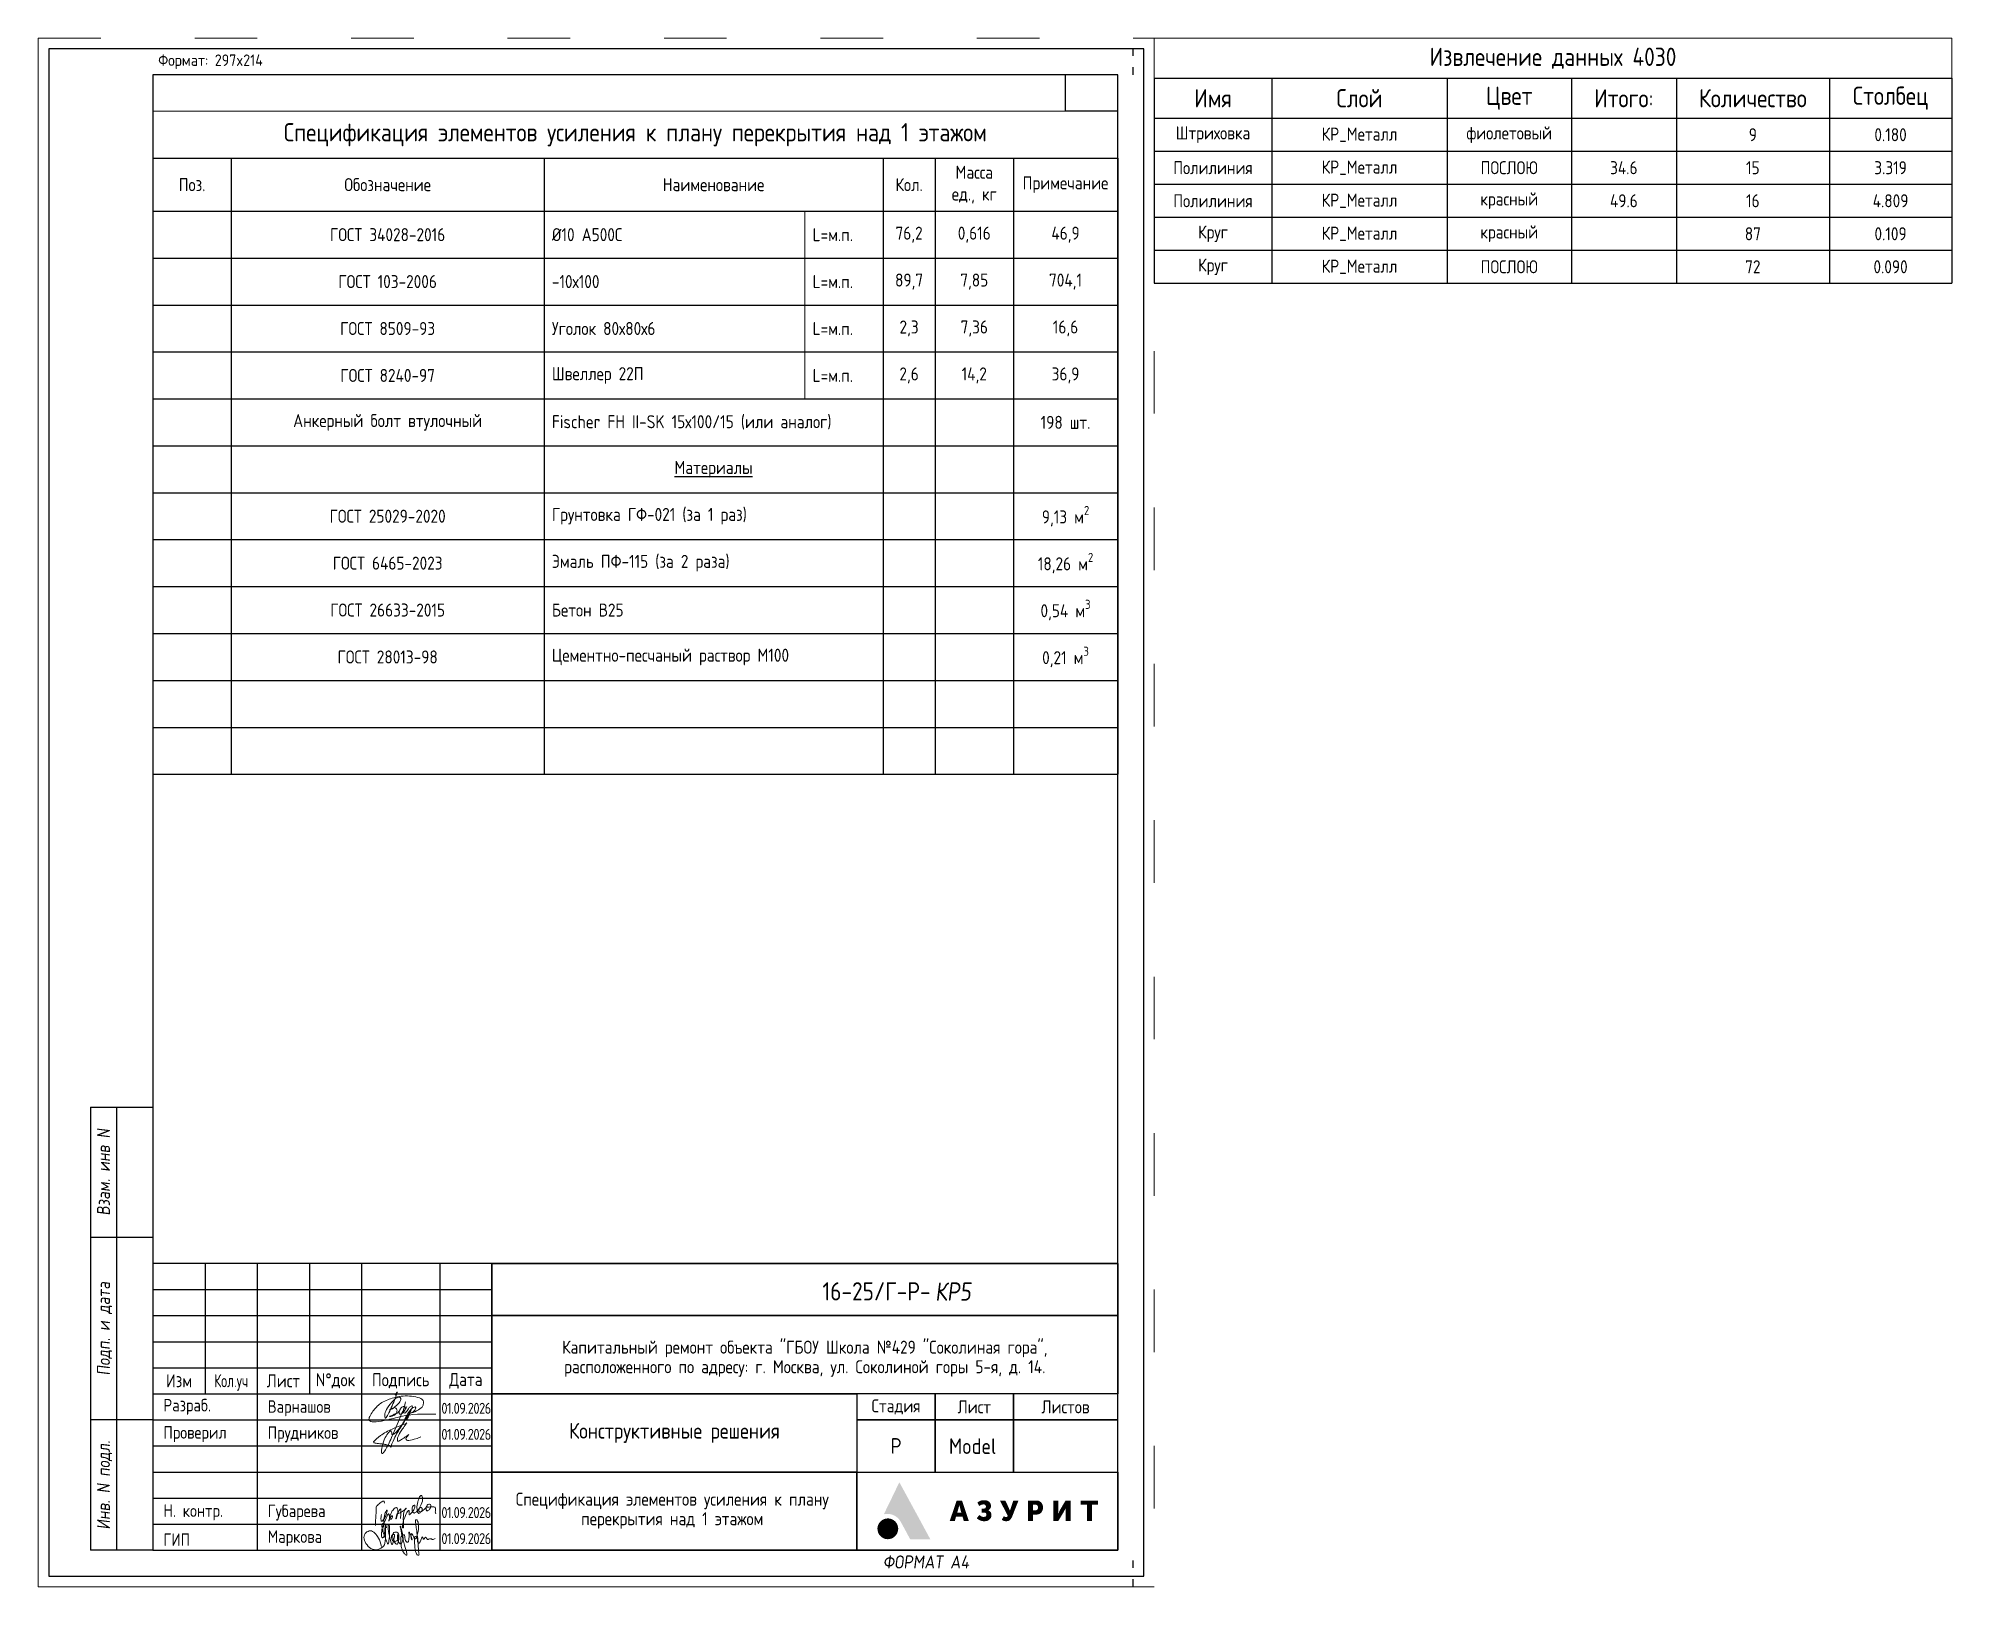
# Paper-space layout '7' of a CAD drawing. Header units: millimetres. Extents: x 0 to 367, y 0 to 297.
import ezdxf
from ezdxf.enums import TextEntityAlignment as Align

# ---------------------------------------------------------------- set-up
doc = ezdxf.new("R2010")
doc.units = ezdxf.units.MM
doc.linetypes.add('ACAD_ISO03W100', pattern=[30, 12, -18])
doc.layers.get('Defpoints').update_dxf_attribs({"lineweight": 0})
doc.layers.add('_NPLT_SIGN', color=5, linetype='Continuous', lineweight=5)
for name, color, linetype in [('_RAMKA', 7, 'Continuous'), ('_STAMP', 7, 'Continuous'), ('_TEXT', 7, 'Continuous'), ('КР_Основная', 7, 'Continuous')]:
    doc.layers.add(name, color=color, linetype=linetype)
doc.styles.add('ISOCPEUR', font='isocpeur.ttf', dxfattribs={"width": 0.85})
doc.styles.add('SIMPLEX', font='simplex.shx', dxfattribs={"width": 0.85})

# ---------------------------------------------------------------- blocks, each defined once
blk = doc.blocks.new('Логотип Азурит')
at = {"layer": '_STAMP', "linetype": 'Continuous', "true_color": 0x2a3756}
h = blk.add_hatch(color=159, dxfattribs=at)
h.dxf.hatch_style = 1
h.paths.add_polyline_path([(-39.4, 8.5), (-40.02, 9.65), (-40.61, 10.74), (-41.14, 11.7), (-41.62, 12.59), (-41.79, 12.89), (-41.86, 13.01), (-41.91, 12.94), (-41.99, 12.78), (-42.39, 11.96), (-42.77, 11.18), (-43.09, 10.5), (-43.47, 9.72), (-44.18, 8.26), (-44.5, 7.6), (-44.73, 7.14), (-44.85, 6.9), (-44.7, 6.93), (-44.51, 6.95), (-44.27, 6.97), (-44.09, 6.97), (-43.91, 6.96), (-43.74, 6.94), (-43.56, 6.91), (-43.39, 6.87), (-43.22, 6.81), (-43.05, 6.75), (-42.89, 6.68), (-42.73, 6.59), (-42.58, 6.5), (-42.43, 6.4), (-42.29, 6.29), (-42.15, 6.17), (-42.03, 6.04), (-41.91, 5.91), (-41.79, 5.77), (-41.72, 5.65), (-41.63, 5.5), (-41.3, 4.9), (-41.02, 4.39), (-40.57, 3.56), (-40.05, 2.59), (-39.78, 2.11), (-37.86, 2.11), (-36.5, 2.11), (-35.94, 2.12), (-36.48, 3.13), (-36.82, 3.75), (-37.16, 4.37), (-37.67, 5.33), (-38.2, 6.3), (-38.54, 6.93), (-38.87, 7.53)])
h = blk.add_hatch(color=159, dxfattribs=at)
h.dxf.hatch_style = 1
h.paths.add_polyline_path([(-29.3, 7.88), (-29.63, 8.84), (-29.86, 9.53), (-30.37, 9.54), (-30.87, 9.54), (-30.93, 9.38), (-31.26, 8.4), (-31.64, 7.27), (-31.97, 6.31), (-32.19, 5.64), (-32.05, 5.63), (-31.71, 5.62), (-31.23, 5.62), (-31.11, 6.03), (-30.99, 6.44), (-30.37, 6.44), (-29.75, 6.44), (-29.63, 6.03), (-29.52, 5.62), (-29.03, 5.62), (-28.54, 5.62), (-28.6, 5.8), (-28.93, 6.79)])
h.paths.add_polyline_path([(-30.77, 7.21), (-30.74, 7.31), (-30.56, 7.93), (-30.43, 8.43), (-30.39, 8.59), (-30.37, 8.65), (-30.35, 8.64), (-30.31, 8.45), (-30.22, 8.08), (-30.11, 7.66), (-30.01, 7.33), (-29.97, 7.21), (-30.37, 7.21)], flags=16)
h = blk.add_hatch(color=159, dxfattribs=at)
h.dxf.hatch_style = 1
h.paths.add_polyline_path([(-24.39, 7.35), (-24.47, 7.43), (-24.56, 7.5), (-24.66, 7.56), (-24.81, 7.65), (-24.74, 7.69), (-24.65, 7.75), (-24.55, 7.86), (-24.45, 7.97), (-24.38, 8.09), (-24.35, 8.18), (-24.32, 8.25), (-24.31, 8.34), (-24.3, 8.45), (-24.3, 8.65), (-24.31, 8.73), (-24.34, 8.82), (-24.41, 8.99), (-24.51, 9.14), (-24.63, 9.28), (-24.78, 9.39), (-24.95, 9.48), (-25.13, 9.55), (-25.34, 9.59), (-25.56, 9.6), (-25.74, 9.6), (-25.91, 9.58), (-26.08, 9.55), (-26.23, 9.51), (-26.39, 9.46), (-26.53, 9.39), (-26.67, 9.32), (-26.8, 9.23), (-26.9, 9.15), (-26.81, 8.98), (-26.64, 8.66), (-26.54, 8.5), (-26.51, 8.5), (-26.46, 8.54), (-26.35, 8.61), (-26.21, 8.67), (-26.07, 8.73), (-25.93, 8.77), (-25.82, 8.79), (-25.72, 8.79), (-25.62, 8.79), (-25.53, 8.76), (-25.46, 8.73), (-25.39, 8.68), (-25.34, 8.62), (-25.3, 8.55), (-25.26, 8.45), (-25.26, 8.36), (-25.27, 8.27), (-25.32, 8.18), (-25.36, 8.13), (-25.39, 8.08), (-25.44, 8.05), (-25.49, 8.02), (-25.63, 7.99), (-25.84, 7.98), (-26.1, 7.97), (-26.1, 7.6), (-26.1, 7.24), (-25.78, 7.23), (-25.54, 7.21), (-25.45, 7.2), (-25.38, 7.18), (-25.33, 7.15), (-25.28, 7.12), (-25.25, 7.08), (-25.21, 7.02), (-25.19, 6.96), (-25.17, 6.9), (-25.17, 6.76), (-25.18, 6.7), (-25.2, 6.64), (-25.23, 6.58), (-25.26, 6.53), (-25.31, 6.49), (-25.37, 6.45), (-25.44, 6.43), (-25.52, 6.41), (-25.69, 6.39), (-25.78, 6.39), (-25.87, 6.41), (-26, 6.45), (-26.16, 6.51), (-26.3, 6.6), (-26.43, 6.69), (-26.53, 6.76), (-26.77, 6.45), (-26.93, 6.26), (-26.97, 6.2), (-26.98, 6.15), (-26.97, 6.11), (-26.94, 6.07), (-26.82, 5.97), (-26.62, 5.84), (-26.41, 5.73), (-26.19, 5.65), (-25.97, 5.59), (-25.78, 5.57), (-25.53, 5.57), (-25.3, 5.58), (-25.12, 5.61), (-24.99, 5.65), (-24.87, 5.71), (-24.75, 5.78), (-24.64, 5.85), (-24.54, 5.94), (-24.45, 6.03), (-24.37, 6.13), (-24.31, 6.23), (-24.25, 6.37), (-24.21, 6.51), (-24.2, 6.66), (-24.2, 6.82), (-24.21, 6.94), (-24.24, 7.06), (-24.28, 7.16), (-24.33, 7.26)])
h = blk.add_hatch(color=159, dxfattribs=at)
h.dxf.hatch_style = 1
h.paths.add_polyline_path([(-19.61, 8.04), (-19.36, 8.68), (-19.14, 9.22), (-19.03, 9.53), (-19.17, 9.54), (-19.52, 9.54), (-20.02, 9.54), (-20.05, 9.44), (-20.31, 8.65), (-20.59, 7.81), (-20.63, 7.68), (-20.66, 7.62), (-20.67, 7.61), (-20.7, 7.67), (-20.82, 7.97), (-21.01, 8.4), (-21.34, 9.1), (-21.54, 9.54), (-22.06, 9.54), (-22.58, 9.54), (-22.4, 9.17), (-21.88, 8.17), (-21.32, 7.06), (-21.11, 6.63), (-21.09, 6.56), (-21.1, 6.52), (-21.15, 6.45), (-21.21, 6.41), (-21.28, 6.38), (-21.37, 6.37), (-21.45, 6.37), (-21.55, 6.39), (-21.64, 6.43), (-21.74, 6.49), (-21.82, 6.53), (-21.86, 6.49), (-21.92, 6.39), (-22.11, 6.05), (-22.23, 5.85), (-22.18, 5.81), (-22.08, 5.75), (-21.95, 5.69), (-21.81, 5.63), (-21.69, 5.59), (-21.51, 5.57), (-21.31, 5.57), (-21.12, 5.59), (-20.97, 5.62), (-20.88, 5.66), (-20.79, 5.71), (-20.71, 5.77), (-20.63, 5.84), (-20.56, 5.93), (-20.48, 6.02), (-20.35, 6.23), (-20.28, 6.35), (-20.21, 6.51), (-19.92, 7.25)])
h = blk.add_hatch(color=159, dxfattribs=at)
h.dxf.hatch_style = 1
h.paths.add_polyline_path([(-14.46, 7.53), (-14.41, 7.64), (-14.37, 7.74), (-14.33, 7.96), (-14.31, 8.19), (-14.32, 8.41), (-14.37, 8.63), (-14.45, 8.83), (-14.5, 8.93), (-14.55, 9.02), (-14.62, 9.1), (-14.69, 9.18), (-14.81, 9.29), (-14.92, 9.37), (-15.06, 9.43), (-15.21, 9.49), (-15.33, 9.52), (-15.49, 9.53), (-16.3, 9.54), (-17.21, 9.54), (-17.21, 7.58), (-17.21, 5.62), (-16.73, 5.62), (-16.25, 5.62), (-16.25, 6.23), (-16.25, 6.83), (-15.87, 6.83), (-15.58, 6.84), (-15.35, 6.86), (-15.17, 6.91), (-14.99, 6.98), (-14.83, 7.08), (-14.69, 7.2), (-14.56, 7.36)])
h.paths.add_polyline_path([(-15.6, 7.68), (-15.67, 7.66), (-15.95, 7.66), (-16.25, 7.66), (-16.25, 8.2), (-16.25, 8.74), (-15.93, 8.73), (-15.64, 8.72), (-15.57, 8.7), (-15.51, 8.67), (-15.42, 8.6), (-15.35, 8.51), (-15.32, 8.45), (-15.3, 8.39), (-15.29, 8.19), (-15.29, 8.07), (-15.3, 8), (-15.32, 7.94), (-15.35, 7.88), (-15.39, 7.82), (-15.43, 7.78), (-15.53, 7.71)], flags=16)
h = blk.add_hatch(color=159, dxfattribs=at)
h.dxf.hatch_style = 1
h.paths.add_polyline_path([(-10.09, 7.82), (-9.98, 8.03), (-9.94, 8.12), (-9.95, 7.93), (-9.96, 7.49), (-9.97, 6.69), (-9.97, 5.62), (-9.5, 5.62), (-9.04, 5.62), (-9.04, 7.58), (-9.04, 9.54), (-9.51, 9.54), (-9.99, 9.54), (-10.36, 8.91), (-10.84, 8.1), (-11.03, 7.78), (-11.26, 7.34), (-11.37, 7.13), (-11.42, 7.05), (-11.41, 7.31), (-11.39, 7.78), (-11.39, 8.55), (-11.39, 9.54), (-11.86, 9.54), (-12.34, 9.54), (-12.34, 7.58), (-12.34, 5.62), (-11.86, 5.62), (-11.37, 5.62), (-11.18, 5.95), (-10.61, 6.89), (-10.31, 7.42)])
h = blk.add_hatch(color=159, dxfattribs=at)
h.dxf.hatch_style = 1
h.paths.add_polyline_path([(-3.74, 9.14), (-3.74, 9.54), (-5.42, 9.54), (-7.09, 9.54), (-7.09, 9.14), (-7.09, 8.74), (-6.5, 8.74), (-5.9, 8.74), (-5.9, 7.18), (-5.9, 5.62), (-5.43, 5.62), (-4.95, 5.62), (-4.95, 7.18), (-4.95, 8.74), (-4.35, 8.74), (-3.74, 8.74)])
at = {"layer": '_STAMP', "linetype": 'Continuous', "true_color": 0x1447b7}
h = blk.add_hatch(color=162, dxfattribs=at)
h.dxf.hatch_style = 1
h.paths.add_polyline_path([(-42.09, 4.22), (-42.11, 4.4), (-42.15, 4.58), (-42.2, 4.76), (-42.27, 4.93), (-42.35, 5.1), (-42.45, 5.26), (-42.57, 5.41), (-42.7, 5.55), (-42.8, 5.64), (-42.91, 5.72), (-43.14, 5.86), (-43.38, 5.97), (-43.63, 6.05), (-43.89, 6.09), (-44.15, 6.1), (-44.42, 6.07), (-44.55, 6.04), (-44.68, 6.01), (-44.87, 5.94), (-45.05, 5.85), (-45.22, 5.74), (-45.37, 5.62), (-45.51, 5.49), (-45.63, 5.35), (-45.75, 5.19), (-45.84, 5.03), (-45.92, 4.85), (-45.98, 4.67), (-46.03, 4.49), (-46.06, 4.29), (-46.07, 4.1), (-46.05, 3.9), (-46.02, 3.7), (-45.97, 3.51), (-45.92, 3.37), (-45.87, 3.24), (-45.8, 3.11), (-45.72, 2.99), (-45.64, 2.88), (-45.54, 2.77), (-45.44, 2.67), (-45.33, 2.57), (-45.22, 2.49), (-45.1, 2.41), (-44.98, 2.34), (-44.85, 2.28), (-44.72, 2.22), (-44.58, 2.18), (-44.44, 2.15), (-44.3, 2.13), (-44.05, 2.12), (-43.8, 2.14), (-43.57, 2.19), (-43.34, 2.26), (-43.12, 2.37), (-42.92, 2.5), (-42.73, 2.65), (-42.56, 2.83), (-42.44, 2.99), (-42.34, 3.15), (-42.26, 3.32), (-42.19, 3.49), (-42.14, 3.67), (-42.11, 3.85), (-42.09, 4.03)])
blk = doc.blocks.new('_Azurit_Stamp')
at = {"layer": '_NPLT_SIGN'}
for points, knots in [([(-135.62, 26.32), (-135.39, 26.34), (-134.29, 26.7), (-133.23, 27.53), (-133.15, 28.05), (-132.93, 29.17), (-136.73, 29.8), (-138.89, 29.27), (-141.37, 28.37), (-142.8, 26.83), (-143.43, 25.69), (-143.77, 24.83), (-142.52, 24.49), (-140.48, 24.9), (-137.71, 25.59), (-134.61, 26.27), (-130.77, 26.07)], [0, 0, 0, 0, 0.00299112, 0.00630591, 0.00960495, 0.01564427, 0.0235417, 0.03307061, 0.04068731, 0.0472924, 0.052033, 0.05589459, 0.06060815, 0.06742814, 0.07629614, 0.08709949, 0.08709949, 0.08709949, 0.08709949]), ([(-138.54, 29.73), (-138.23, 30.29), (-138.17, 30.35), (-138.13, 30.35), (-138.13, 30.28), (-138.93, 28.09), (-140.15, 25.52), (-140.39, 25.35), (-140.48, 25.35), (-140.59, 26.12), (-140.3, 26.92), (-139.24, 28.44), (-138.32, 29.25), (-137.92, 29.41), (-137.51, 29.3), (-137.35, 28.84), (-137.93, 28.05), (-139.09, 27.12), (-139.52, 26.89), (-139.64, 26.84), (-139.64, 26.87), (-139.59, 26.92), (-138.96, 27.35), (-138.41, 27.4), (-138.16, 26.91), (-138.23, 26.73), (-138.23, 26.26), (-138.84, 25.79), (-139.34, 25.64), (-139.56, 25.64), (-139.65, 25.64), (-139.65, 25.69), (-139.46, 25.78), (-138.59, 26.13), (-138.21, 26.26), (-137.78, 26.59), (-137.49, 27.32), (-137.1, 27.59), (-136.7, 27.62), (-136.61, 27.38), (-136.65, 26.97), (-136.8, 26.68), (-137.14, 26.23), (-137.49, 26.08), (-137.79, 26.05), (-137.85, 26.42), (-137.68, 26.85)], [0, 0, 0, 0, 0.00084043, 0.00104969, 0.00371864, 0.00945796, 0.01543448, 0.01897204, 0.0202508, 0.02213745, 0.025948, 0.03024455, 0.03408673, 0.03636794, 0.03784103, 0.03991667, 0.0431516, 0.0463861, 0.04869202, 0.04940408, 0.04966041, 0.05061238, 0.05212417, 0.05416473, 0.05557826, 0.05690551, 0.05846862, 0.06038446, 0.06203112, 0.06293682, 0.06333319, 0.06371317, 0.06502521, 0.06671651, 0.06877673, 0.07066608, 0.07263578, 0.07445661, 0.07568926, 0.07685654, 0.07793779, 0.07936629, 0.08076287, 0.08213479, 0.0832984, 0.08454928, 0.08454928, 0.08454928, 0.08454928]), ([(-136.58, 28.49), (-136.65, 27.69), (-137.47, 25.77), (-138.92, 22.35), (-140.01, 19.89), (-140.58, 18.99), (-140.92, 18.58), (-141.04, 18.51), (-141.23, 18.6), (-141.07, 20.12), (-140.57, 21.49), (-139.88, 22.55), (-139.54, 22.82), (-139.4, 22.9), (-139.29, 22.84), (-139.21, 22.54), (-139.21, 22.25), (-139.15, 22.15), (-138.89, 22.17), (-138.18, 22.75), (-136.93, 24.52), (-135.94, 26.06), (-135.72, 26.52)], [0, 0, 0, 0, 0.00721881, 0.01650567, 0.02467053, 0.02935577, 0.03125477, 0.03221528, 0.03426815, 0.03776523, 0.04241777, 0.04586757, 0.04789947, 0.04868087, 0.04933619, 0.05012318, 0.05091103, 0.05164706, 0.05307341, 0.0567387, 0.06211402, 0.06704161, 0.06704161, 0.06704161, 0.06704161]), ([(-135.72, 26.52), (-137.1, 24.23), (-137.88, 22.99), (-138.57, 21.79), (-139.06, 20.78), (-139.41, 19.69)], [0, 0, 0, 0, 0.006033, 0.01037497, 0.01437395, 0.01437395, 0.01437395, 0.01437395]), ([(-136.29, 27.59), (-136.57, 27.2), (-136.75, 26.81), (-136.98, 26.46), (-136.81, 26.29), (-136.61, 26.3), (-136.19, 26.83), (-136.03, 27.05), (-135.71, 27.59), (-135.34, 27.7), (-135.25, 27.61), (-135.27, 27.34), (-135.62, 26.63), (-136.06, 25.44)], [0, 0, 0, 0, 0.0014448, 0.00263215, 0.00357107, 0.00479361, 0.00604223, 0.00776758, 0.00916622, 0.01041376, 0.01126103, 0.01255992, 0.01510728, 0.01510728, 0.01510728, 0.01510728]), ([(-136.06, 25.44), (-136.5, 24.84), (-137.04, 24.75), (-135.67, 27.04), (-134.99, 27.51), (-134.48, 27.51), (-134.72, 26.64), (-135.62, 26.32)], [0, 0, 0, 0, 0.0043322, 0.00875939, 0.01314743, 0.01560478, 0.01819439, 0.01819439, 0.01819439, 0.01819439]), ([(-139.41, 19.69), (-139.43, 19.91), (-139.63, 20.11), (-140.32, 20.29), (-140.76, 20.35), (-141.76, 20.46), (-142.53, 20.57), (-142.72, 20.7), (-142.65, 20.9), (-141.26, 22.19), (-139.23, 23.27), (-137.69, 23.83), (-136.3, 24.42)], [0, 0, 0, 0, 0.00133273, 0.00291014, 0.00527727, 0.00771089, 0.0099081, 0.01123956, 0.01378857, 0.01860342, 0.02498297, 0.03095103, 0.03095103, 0.03095103, 0.03095103]), ([(-136.3, 24.42), (-136.8, 23.81), (-137.6, 22.58), (-138.1, 21.69), (-138.17, 21.07), (-138.07, 20.88), (-137.65, 21.01), (-136.93, 21.48), (-136.33, 21.94), (-135.93, 22.22)], [0, 0, 0, 0, 0.00358547, 0.0069927, 0.00902813, 0.0104311, 0.01208248, 0.01432682, 0.01662101, 0.01662101, 0.01662101, 0.01662101]), ([(-135.93, 22.22), (-136.54, 21.62), (-136.54, 21.23), (-136.15, 21), (-135.58, 21.07), (-134.78, 21.3), (-133.61, 21.74)], [0, 0, 0, 0, 0.001856638, 0.003408182, 0.005449293, 0.008361929, 0.008361929, 0.008361929, 0.008361929]), ([(-142.35, 4.76), (-142.31, 6.1), (-142.19, 7.03), (-142.19, 8.02), (-142.19, 8.4), (-142.12, 8.47), (-141.13, 9.36), (-140.83, 9.44), (-140.71, 9.44), (-140.63, 9.36), (-140.63, 9.01)], [0, 0, 0, 0, 0.0035831, 0.00610071, 0.00770703, 0.00968285, 0.01159584, 0.01352143, 0.01412232, 0.01475797, 0.01475797, 0.01475797, 0.01475797]), ([(-141.15, 6.87), (-141.29, 6.45), (-141.29, 6.01), (-141.24, 5.59), (-141.12, 5.54), (-140.93, 5.67), (-140.46, 6.31), (-140.2, 6.99), (-140.1, 7.47), (-140.11, 7.7), (-140.17, 7.71), (-140.25, 7.67), (-140.63, 6.81), (-140.74, 5.65), (-140.74, 4.47), (-140.61, 3.49), (-140.61, 2.84), (-140.8, 2.44), (-140.95, 2.4), (-141.06, 2.4), (-141.2, 2.72), (-141.14, 3.85), (-140.91, 4.66), (-140.3, 6.17), (-139.96, 6.89), (-139.83, 7.02), (-139.71, 6.9), (-139.67, 6.45), (-139.62, 6.14), (-139.52, 5.95), (-139.34, 5.95), (-139.23, 6.03), (-139.11, 6.2), (-139.01, 6.47), (-139.12, 6.63), (-139.33, 6.52), (-139.44, 6.32), (-139.68, 5.86), (-139.72, 5.68), (-139.76, 5.59), (-139.78, 5.63), (-139.76, 5.78), (-139.38, 7.19), (-139.01, 7.73), (-138.57, 8.11), (-138.35, 8.19), (-138.17, 8.15), (-138.11, 7.96), (-138.02, 7.23), (-138.14, 6.91), (-138.34, 6.08), (-138.39, 6.03), (-138.44, 6.08), (-138.28, 6.61), (-137.93, 7.39), (-137.7, 7.76), (-137.48, 7.97), (-137.44, 7.86), (-137.5, 6.81), (-137.5, 6.25), (-137.53, 6.08)], [0, 0, 0, 0, 0.00141903, 0.00251453, 0.00337203, 0.00464653, 0.00656525, 0.00877126, 0.01035522, 0.01120876, 0.01162334, 0.0128081, 0.0152087, 0.01880295, 0.02245602, 0.02553595, 0.02780375, 0.02915839, 0.02992211, 0.0305915, 0.03233411, 0.03487331, 0.03881069, 0.04238535, 0.04524248, 0.04650068, 0.0473813, 0.04840926, 0.04948548, 0.0502589, 0.05082659, 0.051391, 0.05208083, 0.05284209, 0.05363298, 0.05434785, 0.05541659, 0.0564329, 0.05731609, 0.05768512, 0.05801426, 0.05982684, 0.06230422, 0.06525775, 0.06687307, 0.06797065, 0.06863967, 0.06985615, 0.07125576, 0.07337441, 0.07476414, 0.07584655, 0.07660409, 0.07822482, 0.08024043, 0.08198553, 0.08292431, 0.08454256, 0.08644351, 0.08840011, 0.08840011, 0.08840011, 0.08840011]), ([(-138.29, 6.9), (-137.7, 7.13), (-137.2, 7.42), (-136.65, 7.8), (-136.5, 7.89), (-136.43, 7.99), (-136.45, 8.09), (-136.53, 8.06), (-136.81, 7.56), (-136.92, 7.19), (-137.02, 6.21), (-136.96, 5.01), (-136.96, 4.54), (-136.96, 4.29), (-137.07, 4.29), (-137.17, 4.39), (-137.17, 5.01), (-136.58, 6.81), (-136.14, 7.49), (-135.95, 7.64), (-135.91, 7.6), (-135.87, 7.46), (-135.87, 7.04), (-135.86, 6.83), (-135.81, 6.8), (-135.72, 6.85), (-135.13, 7.43), (-134.82, 8.04), (-134.75, 8.35), (-134.79, 8.59), (-134.91, 8.68), (-135.18, 8.5), (-135.29, 8.15), (-135.32, 7.59), (-135.14, 7.18), (-134.94, 7.11), (-134.63, 7.23), (-134.2, 7.66), (-133.63, 8.5), (-133.21, 9.61), (-133.37, 10.44), (-133.51, 10.51), (-133.58, 10.52), (-133.69, 10.49), (-133.9, 10.21), (-134.27, 9.2), (-134.44, 8.13), (-134.29, 7.34), (-134.09, 7.06), (-133.93, 7.06), (-133.38, 7.51), (-133.38, 7.96), (-133.47, 8.19), (-133.73, 8.2), (-133.87, 8.1), (-133.99, 7.85), (-134.05, 7.56), (-133.97, 7.39), (-133.86, 7.32), (-133.52, 7.37), (-132.77, 8.02), (-132.58, 8.25), (-132.44, 8.71), (-132.12, 8.89), (-131.73, 8.83), (-131.7, 8.24), (-132, 7.75), (-132.51, 7.42), (-132.67, 7.93), (-132.57, 8.38), (-132.52, 8.5), (-132.49, 8.32), (-132.37, 8.27), (-131.67, 8.31), (-131.16, 8.31), (-130.82, 8.28), (-130.82, 7.88), (-130.82, 7.62), (-130.87, 7.36), (-130.86, 7.16), (-130.76, 6.99)], [0, 0, 0, 0, 0.002061, 0.0036154, 0.0046696, 0.0050974, 0.0054418, 0.0062669, 0.0074082, 0.0095322, 0.012344, 0.0152477, 0.0173466, 0.0182547, 0.0187982, 0.0197454, 0.0226428, 0.0262833, 0.0295057, 0.0307223, 0.0311997, 0.0318816, 0.0327288, 0.0334831, 0.0338833, 0.0349628, 0.0367236, 0.0387232, 0.0400853, 0.0408698, 0.0416582, 0.0425762, 0.0439393, 0.0454368, 0.046769, 0.0478604, 0.0491315, 0.0512693, 0.0543417, 0.0576748, 0.0600731, 0.0612526, 0.0616232, 0.0622122, 0.0638923, 0.0666299, 0.069869, 0.0723061, 0.0737444, 0.0750704, 0.0765109, 0.078042, 0.0790802, 0.0798296, 0.0806092, 0.081431, 0.0822644, 0.0829363, 0.0836607, 0.0852585, 0.0870435, 0.0889793, 0.0902316, 0.0915967, 0.0930789, 0.0947907, 0.0967323, 0.0986141, 0.1003735, 0.1016008, 0.1024329, 0.1028978, 0.1039958, 0.1054643, 0.107171, 0.1085436, 0.10964, 0.1106443, 0.1114336, 0.1121611, 0.1121611, 0.1121611, 0.1121611]), ([(-141.15, 0.69), (-141.49, 2.09), (-142.47, 3.47), (-143.24, 3.85), (-144.27, 3.45), (-144.71, 2.44), (-144.21, 1.25), (-143.23, 0.16), (-141.92, 0), (-140.56, 0.76), (-140.41, 1.86), (-140.44, 3.76), (-140.44, 4.84)], [0, 0, 0, 0, 0.00435621, 0.00834068, 0.01168595, 0.01550962, 0.01972632, 0.02417924, 0.0289255, 0.03328241, 0.03828155, 0.04275783, 0.04275783, 0.04275783, 0.04275783]), ([(-140.2, 4.31), (-140.29, 4.83), (-140.54, 5.14), (-140.86, 5.19), (-141.1, 5.03), (-141.14, 4.31), (-140.54, 2.46), (-140.01, 1.28), (-139.93, 1.16), (-139.86, 1.17), (-139.77, 1.6), (-139.61, 3.06), (-139.61, 4.31), (-139.65, 4.8), (-139.77, 4.87), (-139.88, 4.87), (-139.95, 4.75), (-139.85, 3.64), (-139.52, 1.92), (-139.22, 1.11), (-139.1, 1.11), (-139.03, 1.18), (-138.66, 2.48), (-138.66, 2.92), (-138.73, 3.05), (-138.93, 3.05), (-139.14, 2.97), (-139.29, 2.75), (-139.26, 2.15), (-139.01, 1.8), (-138.74, 1.64), (-138.54, 1.3), (-138.18, 1.1), (-138.02, 1.14), (-137.8, 2.51), (-137.86, 3.11), (-138.16, 3.48), (-138.67, 3.51), (-138.99, 3.24), (-139.09, 2.76), (-138.95, 2.09), (-138.69, 1.69), (-138.47, 1.67), (-138.05, 1.98), (-137.95, 2.23), (-137.97, 2.77), (-138.07, 2.97), (-138.12, 3.01), (-138.14, 2.99), (-138.15, 2.9), (-138.09, 1.83), (-137.8, 1.41), (-137.56, 1.21), (-137.36, 1.27), (-137.03, 1.91), (-137.03, 2.57), (-137.27, 3.71), (-137.48, 4.43), (-137.53, 4.59), (-137.57, 4.61), (-137.59, 4.59), (-137.47, 3.81), (-136.86, 1.2), (-136.46, 0.08), (-136.28, -0.81), (-136.32, -0.94), (-136.42, -0.94), (-136.59, -0.91), (-137.13, -0.22), (-137.4, 0.67), (-137.54, 2), (-137.4, 2.73), (-137.04, 2.99), (-136.77, 2.95), (-136.73, 2.8), (-136.73, 2.45), (-136.59, 1.88), (-136.33, 1.53), (-136.19, 1.53), (-136.04, 1.58), (-135.99, 1.8), (-135.92, 2.21), (-135.85, 2.9), (-135.9, 3.2), (-135.92, 3.45), (-135.88, 3.5), (-135.79, 3.45), (-135.52, 2.77), (-135.34, 2.21), (-135.31, 2), (-135.33, 1.98), (-135.38, 2.03), (-135.49, 2.37), (-135.56, 2.62), (-135.49, 3.14), (-135.42, 3.21), (-135.28, 3.11), (-135.04, 2.61), (-134.86, 2.18), (-134.64, 2.16), (-134.4, 2.53), (-134.18, 3.41), (-134.02, 4.41), (-134.13, 5.33), (-134.32, 5.76), (-134.47, 5.88), (-134.6, 5.84), (-134.7, 5.63), (-134.57, 4.86), (-134.47, 4.09), (-134.26, 2.54), (-134.12, 1.29), (-134.12, 0.46), (-134.08, -0.14), (-133.99, -0.54), (-133.96, -0.89), (-134.09, -0.99), (-134.32, -0.95), (-134.62, -0.64), (-134.84, 1.08), (-134.89, 2.07), (-134.83, 2.63), (-134.67, 2.68), (-134.38, 2.47), (-134.26, 2.08), (-134.26, 1.86), (-134.26, 1.44), (-134.04, 1.25), (-133.8, 1.49), (-133.51, 2.34), (-133.42, 2.53), (-133.34, 2.55), (-133.23, 2.44), (-133.2, 2.13), (-133.13, 2.09), (-133, 2.17), (-132.87, 2.38), (-132.72, 2.52), (-132.57, 2.43), (-132.52, 2.24), (-132.35, 2.06), (-132.19, 2.06), (-132.08, 2.13), (-131.85, 2.2), (-131.59, 2.17), (-131.51, 2.08), (-131.29, 2.06), (-131.1, 2.11), (-130.9, 2.23)], [0, 0, 0, 0, 0.0013642, 0.0024716, 0.0039271, 0.0071604, 0.0114923, 0.0151992, 0.0168552, 0.017577, 0.0197425, 0.0231954, 0.0267048, 0.0287659, 0.0295817, 0.0300123, 0.031498, 0.0347832, 0.0388614, 0.0418614, 0.0430502, 0.0447716, 0.0468358, 0.0489595, 0.0498178, 0.0504412, 0.0511968, 0.0523995, 0.0538233, 0.0552935, 0.0565438, 0.0577717, 0.0588373, 0.0609859, 0.0633503, 0.0660541, 0.0677903, 0.0693288, 0.0708886, 0.0726354, 0.0744423, 0.0759439, 0.0772831, 0.0783918, 0.0798486, 0.0809736, 0.0818741, 0.0822252, 0.0824312, 0.0837412, 0.0855667, 0.0876358, 0.0887665, 0.0901391, 0.0918825, 0.0946733, 0.0974863, 0.0997671, 0.1008166, 0.101087, 0.1020353, 0.1058616, 0.110959, 0.1161878, 0.1186349, 0.1198924, 0.1203364, 0.1215942, 0.123759, 0.1272016, 0.1305016, 0.133259, 0.1348584, 0.1358061, 0.1366498, 0.1378419, 0.1393454, 0.1406226, 0.1414171, 0.1419862, 0.1428554, 0.1443162, 0.1458558, 0.147224, 0.1479078, 0.1483694, 0.1493507, 0.1509007, 0.1525761, 0.1534842, 0.1538318, 0.1543395, 0.1550943, 0.1563412, 0.1572985, 0.1581547, 0.1590571, 0.160364, 0.1617296, 0.1629626, 0.1646785, 0.1672603, 0.1703712, 0.1730004, 0.1747326, 0.175603, 0.1762204, 0.1774892, 0.1794496, 0.1828662, 0.186801, 0.1907892, 0.1937227, 0.1957314, 0.1972287, 0.1982494, 0.1990669, 0.1999687, 0.2025853, 0.2060361, 0.2096286, 0.2115128, 0.2127044, 0.213734, 0.2148092, 0.2159556, 0.216966, 0.2181091, 0.2197772, 0.2213504, 0.222648, 0.2231309, 0.2237283, 0.2243257, 0.2249206, 0.2254421, 0.2261004, 0.22678, 0.2274149, 0.2280973, 0.2287697, 0.2293729, 0.2299582, 0.230652, 0.2313279, 0.2319846, 0.2325681, 0.2332749, 0.2332749, 0.2332749, 0.2332749])]:
    blk.add_open_spline(points, degree=3, knots=knots, dxfattribs=at)
at = {"layer": '_STAMP'}
for p, q in [((-175, 55), (-175, 30)), ((-165, 55), (-165, 0)), ((-155, 55), (-155, 30)), ((-145, 55), (-145, 0)), ((-130, 55), (-130, 0)), ((-120, 55), (-120, 0)), ((-185, 50), (-120, 50)), ((-185, 45), (-120, 45)), ((-185, 40), (-120, 40)), ((-185, 35), (-120, 35)), ((-185, 30), (-120, 30)), ((-185, 25), (-120, 25)), ((-185, 20), (-120, 20)), ((-185, 15), (-120, 15)), ((-185, 10), (-120, 10)), ((-185, 5), (-120, 5))]:
    blk.add_line(p, q, dxfattribs=at)
for points in [[(-185, 0), (0, 0), (0, 55), (-185, 55)], [(-120, 55), (0, 55), (0, 45), (-120, 45)], [(-120, 45), (0, 45), (0, 30), (-120, 30)], [(-120, 30), (-50, 30), (-50, 15), (-120, 15)], [(-50, 25), (-35, 25), (-35, 30), (-50, 30)], [(-35, 25), (-20, 25), (-20, 30), (-35, 30)], [(-20, 25), (0, 25), (0, 30), (-20, 30)], [(-50, 15), (-35, 15), (-35, 25), (-50, 25)], [(-35, 15), (-20, 15), (-20, 25), (-35, 25)], [(-20, 15), (0, 15), (0, 25), (-20, 25)], [(-120, 15), (-50, 15), (-50, 0), (-120, 0)], [(-50, 15), (0, 15), (0, 0), (-50, 0)], [(-50, 15), (0, 15), (0, 0), (-50, 0)]]:
    blk.add_lwpolyline(points, close=True, dxfattribs=at)
at = {"linetype": 'Continuous'}
blk.add_blockref('Логотип Азурит', (0, 0), dxfattribs=at)
blk.add_blockref('Логотип Азурит', (0, 0), dxfattribs=at)
at = {"layer": '_TEXT', "style": 'ISOCPEUR', "oblique": 7, "width": 0.85}
blk.add_text('КР5', height=3.5, dxfattribs=at).set_placement((-35, 49.62), align=Align.MIDDLE_LEFT)
at = {"layer": '_TEXT', "line_spacing_factor": 0.9, "style": 'ISOCPEUR'}
for s, width, heights, insert, char_height, attachment_point in [('16-25/Г-Р-', 69.1586, [9.61], (-35.88, 49.66), 3.5, 6), ('\\pxqc;Капитальный ремонт объекта "ГБОУ Школа №429 "Соколиная гора",\\Pрасположенного по адресу: г. Москва, ул. Соколиной горы 5-я, д. 14.', 120, [14.01], (-60, 36.73), 2.5, 5), ('Конструктивные решения', 69.1586, [14.57], (-85, 22.5), 3, 5)]:
    blk.add_mtext_dynamic_manual_height_columns(s, width=width, gutter_width=0, heights=heights, dxfattribs=dict(at, insert=insert, char_height=char_height, attachment_point=attachment_point))
at = {"layer": '_TEXT', "style": 'ISOCPEUR'}
for s, width, heights, insert, char_height, attachment_point in [('Изм', 10, [0], (-180, 32.5), 2.5, 5), ('{\\W0.7;Кол.уч}', 10, [0], (-170, 32.17), 2.5, 5), ('Лист', 10, [0], (-160, 32.5), 2.5, 5), ('N%%Dдок', 10, [0], (-150, 32.5), 2.5, 5), ('Подпись', 10, [0], (-137.5, 32.5), 2.5, 5), ('Дата', 10, [0], (-125, 32.5), 2.5, 5), ('Разраб.', 20, [0], (-183, 27.5), 2.4, 4), ('Варнашов', 19.0361, [0], (-163, 27.23), 2.4, 4), ('{\\W0.82;\\T0.92;01.09.2026}', 7.4894, [0], (-129.7, 27.23), 2.1, 4), ('Стадия', 15, [0], (-42.5, 27.5), 2.5, 5), ('Лист', 15, [0], (-27.5, 27.5), 2.5, 5), ('Листов', 15, [0], (-10, 27.5), 2.5, 5), ('Проверил', 20, [0], (-183, 22.27), 2.4, 4), ('Прудников', 19.0361, [0], (-163, 22.23), 2.4, 4), ('{\\W0.82;\\T0.92;01.09.2026}', 7.4894, [0], (-129.7, 22.23), 2.1, 4), ('Р', 13.3529, [9.08], (-42.5, 20), 3, 5), ('Н. контр.', 20, [0], (-183, 7.27), 2.4, 4), ('Губарева', 19.0361, [0], (-163, 7.23), 2.4, 4), ('{\\W0.82;\\T0.92;01.09.2026}', 7.4894, [0], (-129.7, 7.23), 2.1, 4), ('Маркова', 19.0361, [0], (-163, 2.29), 2.4, 4), ('ГИП', 20, [0], (-183, 2.04), 2.4, 4), ('{\\W0.82;\\T0.92;01.09.2026}', 7.4894, [0], (-129.7, 2.23), 2.1, 4)]:
    blk.add_mtext_dynamic_manual_height_columns(s, width=width, gutter_width=12.5, heights=heights, dxfattribs=dict(at, insert=insert, char_height=char_height, attachment_point=attachment_point))
blk = doc.blocks.new('*T578')
at = {"layer": 'Defpoints', "color": 8, "linetype": 'ByBlock', "lineweight": 0, "transparency": 16777216}
for p, q in [((0, 0), (185, 0)), ((0, 0), (0, -9)), ((185, 0), (185, -9)), ((125, -19.17), (125, -55.17))]:
    blk.add_line(p, q, dxfattribs=at)
at = {"layer": 'КР_Основная', "color": 0, "linetype": 'ByBlock', "lineweight": -2, "transparency": 16777216}
for p, q in [((0, -9), (185, -9)), ((0, -9), (0, -127.17)), ((15, -9), (15, -127.17)), ((75, -9), (75, -127.17)), ((140, -9), (140, -127.17)), ((150, -9), (150, -127.17)), ((165, -9), (165, -127.17)), ((185, -9), (185, -127.17)), ((0, -19.17), (185, -19.17)), ((0, -28.17), (185, -28.17)), ((0, -37.17), (185, -37.17)), ((0, -46.17), (185, -46.17)), ((0, -55.17), (185, -55.17)), ((0, -64.17), (185, -64.17)), ((0, -73.17), (185, -73.17)), ((0, -82.17), (185, -82.17)), ((0, -91.17), (185, -91.17)), ((0, -100.17), (185, -100.17)), ((0, -109.17), (185, -109.17)), ((0, -118.17), (185, -118.17)), ((0, -127.17), (185, -127.17))]:
    blk.add_line(p, q, dxfattribs=at)
at = {"layer": 'КР_Основная', "color": 0, "transparency": 16777216, "attachment_point": 5, "style": 'ISOCPEUR'}
for s, insert, char_height, width in [('Спецификация элементов усиления к плану перекрытия над 1 этажом', (92.5, -4.5), 3.5, 182), ('Масса ед., кг', (157.5, -14.08), 2.5, 12), ('Поз.', (7.5, -14.08), 2.5, 12), ('Обозначение', (45, -14.08), 2.5, 57), ('Наименование', (107.5, -14.08), 2.5, 62), ('Кол.', (145, -14.08), 2.5, 7), ('Примечание', (175, -14.08), 2.5, 17)]:
    blk.add_mtext(s, dxfattribs=dict(at, insert=insert, char_height=char_height, width=width))
at = {"layer": 'КР_Основная', "transparency": 16777216, "char_height": 2.5, "style": 'ISOCPEUR'}
for s, insert, width, attachment_point in [('ГОСТ 34028-2016', (45, -23.67), 57, 5), ('%%C10 А500С', (76.5, -23.67), 47, 4), ('L=м.п.', (126.5, -23.67), 12, 4), ('76,2', (145, -23.67), 7, 5), ('0,616', (157.5, -23.67), 12, 5), ('46,9', (175, -23.67), 17, 5), ('ГОСТ 103-2006', (45, -32.67), 57, 5), ('-10х100', (76.5, -32.67), 47, 4), ('L=м.п.', (126.5, -32.67), 12, 4), ('89,7', (145, -32.67), 7, 5), ('7,85', (157.5, -32.67), 12, 5), ('704,1', (175, -32.67), 17, 5), ('2,3', (145, -41.67), 7, 5), ('7,36', (157.5, -41.67), 12, 5), ('16,6', (175, -41.67), 17, 5), ('ГОСТ 8509-93', (45, -41.67), 57, 5), ('Уголок 80х80х6', (76.5, -41.67), 47, 4), ('L=м.п.', (126.5, -41.67), 12, 4), ('ГОСТ 8240-97', (45, -50.67), 57, 5), ('Швеллер 22П', (76.5, -50.67), 47, 4), ('L=м.п.', (126.5, -50.67), 12, 4), ('2,6', (145, -50.67), 7, 5), ('14,2', (157.5, -50.67), 12, 5), ('36,9', (175, -50.67), 17, 5), ('Анкерный болт втулочный', (45, -59.67), 57, 5), ('\\A1;Fischer FH II-SK 15х100/15 (или аналог)', (76.5, -59.67), 62, 4), ('198 шт.', (175, -59.67), 17, 5), ('{\\LМатериалы}', (107.5, -68.67), 62, 5), ('ГОСТ 25029-2020', (45, -77.67), 57, 5), ('Грунтовка ГФ-021 (за 1 раз)', (76.5, -77.67), 62, 4), ('\\A1;9,13 м{\\H0.7x;\\S2^ ;}', (175, -77.67), 17, 5), ('ГОСТ 6465-2023', (45, -86.67), 57, 5), ('Эмаль ПФ-115 (за 2 раза)', (76.5, -86.67), 62, 4), ('\\A1;18,26 м{\\H0.7x;\\S2^ ;}', (175, -86.67), 17, 5), ('ГОСТ 26633-2015', (45, -95.67), 57, 5), ('Бетон В25', (76.5, -95.67), 62, 4), ('\\A1;0,54 м{\\H0.7x;\\S3^ ;}', (175, -95.67), 17, 5), ('\\A1;0,21 м{\\H0.7x;\\S3^ ;}', (175, -104.67), 17, 5), ('ГОСТ 28013-98', (45, -104.67), 57, 5), ('Цементно-песчаный раствор М100', (76.5, -104.67), 62, 4)]:
    blk.add_mtext(s, dxfattribs=dict(at, insert=insert, width=width, attachment_point=attachment_point))
blk = doc.blocks.new('*T1368')
at = {"layer": 'Defpoints', "color": 8, "linetype": 'ByBlock', "lineweight": 0, "transparency": 16777216}
for p, q in [((0, 0), (152.95, 0)), ((0, 0), (0, -7.67)), ((152.95, 0), (152.95, -7.67))]:
    blk.add_line(p, q, dxfattribs=at)
at = {"layer": 'Defpoints', "color": 0, "linetype": 'ByBlock', "lineweight": -2, "transparency": 16777216}
for p, q in [((0, -7.67), (152.95, -7.67)), ((0, -7.67), (0, -47)), ((22.56, -7.67), (22.56, -47)), ((56.17, -7.67), (56.17, -47)), ((80.01, -7.67), (80.01, -47)), ((100.14, -7.67), (100.14, -47)), ((129.49, -7.67), (129.49, -47)), ((152.95, -7.67), (152.95, -47)), ((0, -15.33), (152.95, -15.33)), ((0, -21.67), (152.95, -21.67)), ((0, -28), (152.95, -28)), ((0, -34.33), (152.95, -34.33)), ((0, -40.67), (152.95, -40.67)), ((0, -47), (152.95, -47))]:
    blk.add_line(p, q, dxfattribs=at)
at = {"layer": 'Defpoints', "color": 0, "transparency": 16777216, "char_height": 3.5, "attachment_point": 5, "style": 'ISOCPEUR'}
for s, insert, width in [('Извлечение данных 4030', (76.48, -3.83), 149.9508), ('Имя', (11.28, -11.5), 19.5615), ('Слой', (39.37, -11.5), 30.6115), ('Цвет', (68.09, -11.5), 20.8365), ('Итого:', (90.07, -11.5), 17.1272), ('Количество', (114.81, -11.5), 26.3497), ('Столбец', (141.22, -11.5), 20.4642)]:
    blk.add_mtext(s, dxfattribs=dict(at, insert=insert, width=width))
at = {"layer": 'Defpoints', "transparency": 16777216, "char_height": 2.5, "attachment_point": 5, "style": 'ISOCPEUR'}
for s, insert, width in [('Штриховка', (11.28, -18.5), 19.5615), ('КР_Металл', (39.37, -18.5), 30.6115), ('фиолетовый', (68.09, -18.5), 20.8365), ('9', (114.81, -18.5), 26.3497), ('0.180', (141.22, -18.5), 20.4642), ('Полилиния', (11.28, -24.83), 19.5615), ('КР_Металл', (39.37, -24.83), 30.6115), ('ПОСЛОЮ', (68.09, -24.83), 20.8365), ('34.6', (90.07, -24.83), 17.1272), ('15', (114.81, -24.83), 26.3497), ('3.319', (141.22, -24.83), 20.4642), ('Полилиния', (11.28, -31.17), 19.5615), ('КР_Металл', (39.37, -31.17), 30.6115), ('красный', (68.09, -31.17), 20.8365), ('49.6', (90.07, -31.17), 17.1272), ('16', (114.81, -31.17), 26.3497), ('4.809', (141.22, -31.17), 20.4642), ('Круг', (11.28, -37.5), 19.5615), ('КР_Металл', (39.37, -37.5), 30.6115), ('красный', (68.09, -37.5), 20.8365), ('87', (114.81, -37.5), 26.3497), ('0.109', (141.22, -37.5), 20.4642), ('Круг', (11.28, -43.83), 19.5615), ('КР_Металл', (39.37, -43.83), 30.6115), ('ПОСЛОЮ', (68.09, -43.83), 20.8365), ('72', (114.81, -43.83), 26.3497), ('0.090', (141.22, -43.83), 20.4642)]:
    blk.add_mtext(s, dxfattribs=dict(at, insert=insert, width=width))
blk = doc.blocks.new('_DOP_POLE без согл')
at = {"layer": '_STAMP'}
for p, q in [((-12, 85), (-12, 0)), ((-12, 85), (0, 85)), ((-7, 85), (-7, 0)), ((0, 85), (0, 0)), ((0, 60), (-12, 60)), ((0, 25), (-12, 25)), ((0, 0), (-12, 0))]:
    blk.add_line(p, q, dxfattribs=at)
at = {"layer": '_TEXT', "style": 'ISOCPEUR', "oblique": 7, "width": 0.85}
for s, p in [('Взам. инв N', (-9.5, 72.5)), ('Подп. и дата', (-9.5, 42.5)), ('Инв. N подл.', (-9.5, 12.5))]:
    blk.add_text(s, height=2.5, rotation=90, dxfattribs=at).set_placement(p, align=Align.MIDDLE_CENTER)
blk = doc.blocks.new('*U1432')
at = {"color": 0}
for p, q in [((197, 283), (197, 290)), ((207, 283), (197, 283))]:
    blk.add_line(p, q, dxfattribs=at)
at = {"layer": '_RAMKA', "color": 253, "linetype": 'ACAD_ISO03W100', "ltscale": 0.12}
for p, q in [((210, 290), (210, 297)), ((210, 0), (210, 7))]:
    blk.add_line(p, q, dxfattribs=at)
at = {"layer": '_RAMKA', "color": 0}
for points in [[(2, 2), (212, 2), (212, 295), (2, 295)], [(22, 7), (207, 7), (207, 290), (22, 290)]]:
    blk.add_lwpolyline(points, close=True, dxfattribs=at)
at = {"layer": 'Defpoints', "color": 255}
for q in [(0, 297), (214, 0)]:
    blk.add_line((0, 0), q, dxfattribs=at)
at = {"layer": 'Defpoints', "color": 253, "linetype": 'ACAD_ISO03W100'}
blk.add_lwpolyline([(0, 297), (214, 297), (214, 0), (0, 0)], close=True, dxfattribs=at)
blk.add_blockref('_DOP_POLE без согл', (22, 7))
at = {"layer": '_RAMKA', "color": 8, "insert": (23, 292.5), "char_height": 2.2, "attachment_point": 4, "style": 'SIMPLEX'}
blk.add_mtext_dynamic_manual_height_columns('Формат: 297x214', width=59.7559, gutter_width=12.5, heights=[0], dxfattribs=at)
at = {"layer": '_RAMKA', "color": 8, "style": 'SIMPLEX', "oblique": 7, "width": 0.85}
blk.add_attdef('ФОРМАТ_А', (162, 3.5), '', height=2.5, dxfattribs=at)

psp = doc.layouts.new('7')

# ---------------------------------------------------------------- block references
for name, p in [('*T1368', (214, 297)), ('*T578', (22, 283))]:
    psp.add_blockref(name, p)
at = {"layer": '_STAMP'}
psp.add_blockref('_Azurit_Stamp', (207, 7), dxfattribs=at)
at = {"layer": 'КР_Основная'}
psp.add_blockref('*U1432', (0, 0), dxfattribs=at).add_auto_attribs({'ФОРМАТ_А': 'ФОРМАТ А4'})

# ---------------------------------------------------------------- texts
at = {"layer": '_TEXT', "insert": (179.19, 26.96), "char_height": 3, "attachment_point": 5, "style": 'ISOCPEUR'}
psp.add_mtext_dynamic_manual_height_columns('Model', width=13.3529, gutter_width=12.5, heights=[9.08], dxfattribs=at)
at = {"layer": '_TEXT', "color": 5, "insert": (121.58, 14.58), "char_height": 2.5, "attachment_point": 5, "line_spacing_factor": 0.9, "style": 'ISOCPEUR'}
psp.add_mtext_dynamic_manual_height_columns('{\\C0;Спецификация элементов усиления к плану перекрытия над 1 этажом}', width=69.1586, gutter_width=0, heights=[14.57], dxfattribs=at)

doc.saveas('drawing.dxf')
